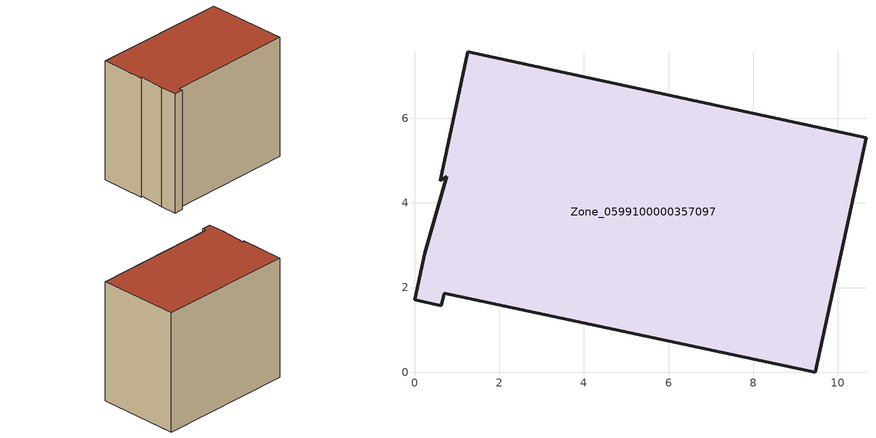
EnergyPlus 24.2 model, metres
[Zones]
Zone_0599100000357097
 floor ground (C_G): 9.47,0 0.7,1.86 0.63,1.57 0,1.71 0.24,2.81 0.77,4.62 0.61,4.52 1.26,7.57 10.66,5.54 z0
 wall outside (C_F): 0.7,1.86 9.47,0 10.66,5.54 1.26,7.57 0.61,4.52 0.77,4.62 0.24,2.81 0,1.71 0.63,1.57 0.7,1.86 z0:8.4
 roof outside (C_R): 0.24,2.81 0,1.71 0.63,1.57 0.7,1.86 9.47,0 10.66,5.54 1.26,7.57 0.61,4.52 0.77,4.62 z8.4
[BUILDING]
Pand.0599100000357097: North Axis=0; Terrain=City; Loads Convergence Tolerance Value=0.04; Temperature Convergence Tolerance Value=0.4; Solar Distribution=FullExterior; Maximum Number of Warmup Days=25; Minimum Number of Warmup Days=1
[Site:Location]
Rotterdam.The.Hague.AP_ZH_NLD Design_Conditions: Latitude=51.96; Longitude=4.45; Time Zone=1; Elevation=-4.5
[SITE:GROUNDTEMPERATURE:BUILDINGSURFACE]
18, 18, 18, 18, 18, 18, 18, 18, 18, 18, 18, 18
[MATERIAL] Thermal Absorptance=0.9; Solar Absorptance=0.7; Visible Absorptance=0.7
Name | Roughness | Thickness | Conductivity | Density | Specific Heat
G.TC.1992-2005 | MediumSmooth | 0.15 | 0.06 | 540 | 1210
F.TC.1992-2005 | Rough | 0.3 | 0.12 | 1920 | 840
R.TC.1992-2005 | MediumRough | 0.2 | 0.08 | 1500 | 1000
[CONSTRUCTION]
C_G: G.TC.1992-2005
C_F: F.TC.1992-2005
C_R: R.TC.1992-2005
[ZONE]
Zone_0599100000357097: Type=1; Multiplier=1; Ceiling Height=Autocalculate; Volume=Autocalculate; Floor Area=autocalculate; Part of Total Floor Area=Yes
[ZONEINFILTRATION:DESIGNFLOWRATE]
Infil_Zone_0599100000357097: Zone or ZoneList or Space or SpaceList=Zone_0599100000357097; Schedule=AlwaysOn; Design Flow Rate Calculation Method=Flow/Area; Flow Rate per Floor Area=0.0015; Constant Term Coefficient=1; Temperature Term Coefficient=0; Velocity Term Coefficient=0; Velocity Squared Term Coefficient=0
[HVACTEMPLATE:ZONE:IDEALLOADSAIRSYSTEM]
Zone_0599100000357097: Maximum Heating Supply Air Temperature=50; Minimum Cooling Supply Air Temperature=13; Maximum Heating Supply Air Humidity Ratio=0.0156; Minimum Cooling Supply Air Humidity Ratio=0.0077; Heating Limit=NoLimit; Cooling Limit=NoLimit; Dehumidification Control Type=ConstantSensibleHeatRatio; Cooling Sensible Heat Ratio=0.7; Dehumidification Setpoint=60; Humidification Control Type=None; Humidification Setpoint=30; Outdoor Air Method=None; Outdoor Air Flow Rate per Person=0.00944; Outdoor Air Flow Rate per Zone Floor Area=0; Outdoor Air Flow Rate per Zone=0; Demand Controlled Ventilation Type=None; Outdoor Air Economizer Type=NoEconomizer; Heat Recovery Type=None; Sensible Heat Recovery Effectiveness=0.7; Latent Heat Recovery Effectiveness=0.65
[ZONECONTROL:THERMOSTAT]
ThermostatControl_Zone_0599100000357097: Zone or ZoneList=Zone_0599100000357097; Control Type Schedule=DualSetpointControlType; Control 1=Thermostat_Zone_0599100000357097; Temperature Difference Between Cutout And Setpoint=0
[THERMOSTATSETPOINT:DUALSETPOINT]
Thermostat_Zone_0599100000357097: Heating Setpoint Temperature Schedule=HeatingSetpoint_Zone_0599100000357097; Cooling Setpoint Temperature Schedule=CoolingSetpoint_Zone_0599100000357097
[SCHEDULE:COMPACT]
HeatingSetpoint_Zone_0599100000357097: Through: 12/31, For: AllDays, Until: 24:00, 21
CoolingSetpoint_Zone_0599100000357097: Through: 12/31, For: AllDays, Until: 24:00, 24
DualSetpointControlType: Through: 12/31, For: AllDays, Until: 24:00, 4
AlwaysOn: Through: 12/31, For: AllDays, Until: 24:00, 1
